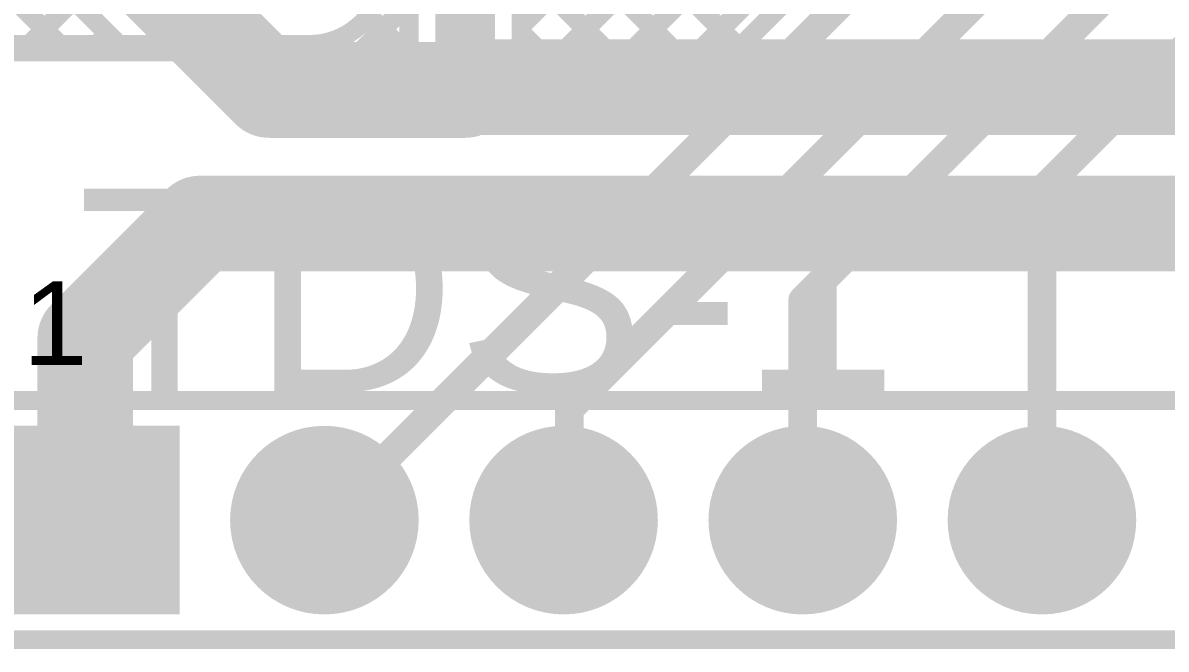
# Model space of a CAD drawing. Header units: millimetres. Extents: x 0 to 214, y 0 to 214.
# Drawn here: x 0.8161 to 1.2941, y -0.1018 to 0.1601 of the extents above; entities that cross this region are included whole.
import ezdxf

# ---------------------------------------------------------------- set-up
doc = ezdxf.new("R2010")
doc.units = ezdxf.units.MM
doc.header["$MEASUREMENT"] = 0
for name, color, linetype in [('BottomLayer', 5, 'Continuous'), ('BottomSolder', 6, 'Continuous'), ('MultiLayer', 9, 'Continuous'), ('PadHoleLayer', 156, 'Continuous'), ('TopLayer', 1, 'Continuous'), ('TopOverlay', 2, 'Continuous'), ('TopSolder', 216, 'Continuous'), ('ViaHoleLayer', 16, 'Continuous')]:
    doc.layers.add(name, color=color, linetype=linetype)
doc.styles.add('Arial', font='', dxfattribs={"height": 0.2})
doc.styles.get('Arial').set_extended_font_data('Arial')

# ---------------------------------------------------------------- blocks, each defined once
blk = doc.blocks.new('HDR1X6_255')
at = {"layer": 'BottomLayer'}
blk.add_hatch(color=5, dxfattribs=at).paths.add_polyline_path([(-0.03543, 0.03543), (0.03543, 0.03543), (0.03543, -0.03543), (-0.03543, -0.03543)])
h = blk.add_hatch(color=5, dxfattribs=at)
edge = h.paths.add_edge_path()
edge.add_arc((0.1, 0), 0.03543, 0, 360)
h = blk.add_hatch(color=5, dxfattribs=at)
edge = h.paths.add_edge_path()
edge.add_arc((0.2, 0), 0.03543, 0, 360)
h = blk.add_hatch(color=5, dxfattribs=at)
edge = h.paths.add_edge_path()
edge.add_arc((0.3, 0), 0.03543, 0, 360)
h = blk.add_hatch(color=5, dxfattribs=at)
edge = h.paths.add_edge_path()
edge.add_arc((0.4, 0), 0.03543, 0, 360)
at = {"layer": 'BottomSolder'}
blk.add_hatch(color=6, dxfattribs=at).paths.add_polyline_path([(-0.03943, 0.03943), (0.03943, 0.03943), (0.03943, -0.03943), (-0.03943, -0.03943)])
h = blk.add_hatch(color=6, dxfattribs=at)
edge = h.paths.add_edge_path()
edge.add_arc((0.1, 0), 0.03943, 0, 360)
h = blk.add_hatch(color=6, dxfattribs=at)
edge = h.paths.add_edge_path()
edge.add_arc((0.2, 0), 0.03943, 0, 360)
h = blk.add_hatch(color=6, dxfattribs=at)
edge = h.paths.add_edge_path()
edge.add_arc((0.3, 0), 0.03943, 0, 360)
h = blk.add_hatch(color=6, dxfattribs=at)
edge = h.paths.add_edge_path()
edge.add_arc((0.4, 0), 0.03943, 0, 360)
at = {"layer": 'MultiLayer'}
blk.add_hatch(color=9, dxfattribs=at).paths.add_polyline_path([(-0.03543, 0.03543), (0.03543, 0.03543), (0.03543, -0.03543), (-0.03543, -0.03543)])
h = blk.add_hatch(color=9, dxfattribs=at)
edge = h.paths.add_edge_path()
edge.add_arc((0.1, 0), 0.03543, 0, 360)
h = blk.add_hatch(color=9, dxfattribs=at)
edge = h.paths.add_edge_path()
edge.add_arc((0.2, 0), 0.03543, 0, 360)
h = blk.add_hatch(color=9, dxfattribs=at)
edge = h.paths.add_edge_path()
edge.add_arc((0.3, 0), 0.03543, 0, 360)
h = blk.add_hatch(color=9, dxfattribs=at)
edge = h.paths.add_edge_path()
edge.add_arc((0.4, 0), 0.03543, 0, 360)
at = {"layer": 'PadHoleLayer'}
h = blk.add_hatch(color=156, dxfattribs=at)
edge = h.paths.add_edge_path()
edge.add_arc((0, 0), 0.01772, 0, 360)
h = blk.add_hatch(color=156, dxfattribs=at)
edge = h.paths.add_edge_path()
edge.add_arc((0.1, 0), 0.01772, 0, 360)
h = blk.add_hatch(color=156, dxfattribs=at)
edge = h.paths.add_edge_path()
edge.add_arc((0.2, 0), 0.01772, 0, 360)
h = blk.add_hatch(color=156, dxfattribs=at)
edge = h.paths.add_edge_path()
edge.add_arc((0.3, 0), 0.01772, 0, 360)
h = blk.add_hatch(color=156, dxfattribs=at)
edge = h.paths.add_edge_path()
edge.add_arc((0.4, 0), 0.01772, 0, 360)
at = {"layer": 'TopLayer'}
blk.add_hatch(color=1, dxfattribs=at).paths.add_polyline_path([(-0.03543, 0.03543), (0.03543, 0.03543), (0.03543, -0.03543), (-0.03543, -0.03543)])
h = blk.add_hatch(color=1, dxfattribs=at)
edge = h.paths.add_edge_path()
edge.add_arc((0.1, 0), 0.03543, 0, 360)
h = blk.add_hatch(color=1, dxfattribs=at)
edge = h.paths.add_edge_path()
edge.add_arc((0.2, 0), 0.03543, 0, 360)
h = blk.add_hatch(color=1, dxfattribs=at)
edge = h.paths.add_edge_path()
edge.add_arc((0.3, 0), 0.03543, 0, 360)
h = blk.add_hatch(color=1, dxfattribs=at)
edge = h.paths.add_edge_path()
edge.add_arc((0.4, 0), 0.03543, 0, 360)
at = {"layer": 'TopSolder'}
blk.add_hatch(color=216, dxfattribs=at).paths.add_polyline_path([(-0.03943, 0.03943), (0.03943, 0.03943), (0.03943, -0.03943), (-0.03943, -0.03943)])
h = blk.add_hatch(color=216, dxfattribs=at)
edge = h.paths.add_edge_path()
edge.add_arc((0.1, 0), 0.03943, 0, 360)
h = blk.add_hatch(color=216, dxfattribs=at)
edge = h.paths.add_edge_path()
edge.add_arc((0.2, 0), 0.03943, 0, 360)
h = blk.add_hatch(color=216, dxfattribs=at)
edge = h.paths.add_edge_path()
edge.add_arc((0.3, 0), 0.03943, 0, 360)
h = blk.add_hatch(color=216, dxfattribs=at)
edge = h.paths.add_edge_path()
edge.add_arc((0.4, 0), 0.03943, 0, 360)
at = {"layer": 'TopOverlay', "const_width": 0.00787}
for points in [[(-0.05, 0.05), (0.55, 0.05)], [(-0.05, -0.05), (0.55, -0.05)]]:
    blk.add_lwpolyline(points, dxfattribs=at)

msp = doc.modelspace()

# ---------------------------------------------------------------- hatches: boundary and pattern name
at = {"layer": 'BottomLayer'}
h = msp.add_hatch(color=5, dxfattribs=at)
edge = h.paths.add_edge_path()
edge.add_arc((1.001, 0.132), 0.01181, 0, 360)
at = {"layer": 'BottomSolder'}
h = msp.add_hatch(color=6, dxfattribs=at)
edge = h.paths.add_edge_path()
edge.add_arc((1.001, 0.132), 0.00991, 0, 360)
at = {"layer": 'TopLayer'}
h = msp.add_hatch(color=1, dxfattribs=at)
edge = h.paths.add_edge_path()
edge.add_arc((1.001, 0.132), 0.01181, 0, 360)
at = {"layer": 'TopSolder'}
h = msp.add_hatch(color=216, dxfattribs=at)
edge = h.paths.add_edge_path()
edge.add_arc((1.001, 0.132), 0.00991, 0, 360)
at = {"layer": 'ViaHoleLayer'}
h = msp.add_hatch(color=16, dxfattribs=at)
edge = h.paths.add_edge_path()
edge.add_arc((1.001, 0.132), 0.00591, 0, 360)

# ---------------------------------------------------------------- linework, layer by layer
at = {"layer": 'BottomLayer'}
for points, const_width in [([(0.94214, -0.04783), (1.30014, 0.31017)], 0.012), ([(1.04454, -0.00142), (1.33714, 0.29117)], 0.012), ([(1.14214, 0.04417), (1.37014, 0.27217)], 0.012), ([(1.24214, 0.09017), (1.40514, 0.25317)], 0.012), ([(0.99293, 0.2441), (1.08908, 0.14796)], 0.008), ([(1.001, 0.132), (1.001, 0.2)], 0.025), ([(1.0245, 0.14796), (1.0245, 0.2)], 0.008), ([(0.9775, 0.14796), (0.9775, 0.19027)], 0.008), ([(1.0245, 0.15883), (1.05406, 0.18839)], 0.008), ([(1.0245, 0.18425), (1.06079, 0.14796)], 0.008), ([(1.04191, 0.14796), (1.07996, 0.186)], 0.008), ([(1.0702, 0.14796), (1.10824, 0.186)], 0.008), ([(1.07932, 0.186), (1.11562, 0.1497)], 0.008), ([(1.09848, 0.14796), (1.13652, 0.186)], 0.008), ([(1.1076, 0.186), (1.12976, 0.16384)], 0.008), ([(1.11388, 0.14796), (1.15265, 0.18672)], 0.008), ([(0.95706, 0.14795), (0.9775, 0.1684)], 0.008), ([(0.96067, 0.16323), (0.97594, 0.14796)], 0.008), ([(1.0245, 0.15597), (1.03251, 0.14796)], 0.008), ([(0.773, 0.151), (0.936, 0.151)], 0.008), ([(0.81563, 0.14795), (0.81868, 0.151)], 0.008), ([(0.83147, 0.151), (0.83452, 0.14795)], 0.008), ([(0.84392, 0.14795), (0.84696, 0.151)], 0.008), ([(0.85976, 0.151), (0.86281, 0.14795)], 0.008), ([(0.8722, 0.14795), (0.87525, 0.151)], 0.008), ([(0.88804, 0.151), (0.89109, 0.14795)], 0.008), ([(0.90049, 0.14795), (0.90353, 0.151)], 0.008), ([(0.91633, 0.151), (0.91937, 0.14795)], 0.008), ([(0.92877, 0.14795), (0.93182, 0.151)], 0.008), ([(0.94365, 0.15196), (0.94766, 0.14795)], 0.008), ([(0.64864, 0.14795), (0.9775, 0.14796)], 0.008), ([(1.0245, 0.14796), (1.11388, 0.14796)], 0.008), ([(1.24214, -0.04783), (1.24214, 0.09017)], 0.012), ([(1.14214, -0.04783), (1.14214, 0.04417)], 0.012), ([(1.04454, -0.04542), (1.04454, -0.00142)], 0.012), ([(1.04214, -0.04783), (1.04454, -0.04542)], 0.012)]:
    msp.add_lwpolyline(points, dxfattribs=dict(at, const_width=const_width))
at = {"layer": 'BottomLayer', "const_width": 0.008}
msp.add_lwpolyline([(0.967, 0.182, -0.414214), (0.936, 0.151)], format="xyb", dxfattribs=at)
at = {"layer": 'BottomLayer'}
for points, const_width in [([(1.12776, 0.16384, 1), (1.13176, 0.16384, 1)], 0.004), ([(0.95867, 0.16323, 1), (0.96267, 0.16323, 1)], 0.004), ([(1.0225, 0.15883, 1), (1.0265, 0.15883, 1)], 0.004), ([(1.0225, 0.15597, 1), (1.0265, 0.15597, 1)], 0.004), ([(0.81668, 0.151, 1), (0.82068, 0.151, 1)], 0.004), ([(0.82947, 0.151, 1), (0.83347, 0.151, 1)], 0.004), ([(0.84496, 0.151, 1), (0.84896, 0.151, 1)], 0.004), ([(0.85776, 0.151, 1), (0.86176, 0.151, 1)], 0.004), ([(0.87325, 0.151, 1), (0.87725, 0.151, 1)], 0.004), ([(0.88604, 0.151, 1), (0.89004, 0.151, 1)], 0.004), ([(0.90153, 0.151, 1), (0.90553, 0.151, 1)], 0.004), ([(0.91433, 0.151, 1), (0.91833, 0.151, 1)], 0.004), ([(0.92982, 0.151, 1), (0.93382, 0.151, 1)], 0.004), ([(0.934, 0.151, 1), (0.938, 0.151, 1)], 0.004), ([(0.934, 0.151, 1), (0.938, 0.151, 1)], 0.004), ([(0.94165, 0.15196, 1), (0.94565, 0.15196, 1)], 0.004), ([(1.11362, 0.1497, 1), (1.11762, 0.1497, 1)], 0.004), ([(0.81363, 0.14795, 1), (0.81763, 0.14795, 1)], 0.004), ([(0.83252, 0.14795, 1), (0.83652, 0.14795, 1)], 0.004), ([(0.84192, 0.14795, 1), (0.84592, 0.14795, 1)], 0.004), ([(0.86081, 0.14795, 1), (0.86481, 0.14795, 1)], 0.004), ([(0.8702, 0.14795, 1), (0.8742, 0.14795, 1)], 0.004), ([(0.88909, 0.14795, 1), (0.89309, 0.14795, 1)], 0.004), ([(0.89849, 0.14795, 1), (0.90249, 0.14795, 1)], 0.004), ([(0.91737, 0.14795, 1), (0.92137, 0.14795, 1)], 0.004), ([(0.92677, 0.14795, 1), (0.93077, 0.14795, 1)], 0.004), ([(0.94566, 0.14795, 1), (0.94966, 0.14795, 1)], 0.004), ([(0.95506, 0.14795, 1), (0.95906, 0.14795, 1)], 0.004), ([(0.97394, 0.14796, 1), (0.97794, 0.14796, 1)], 0.004), ([(0.9755, 0.14796, 1), (0.9795, 0.14796, 1)], 0.004), ([(0.9755, 0.14796, 1), (0.9795, 0.14796, 1)], 0.004), ([(1.0225, 0.14796, 1), (1.0265, 0.14796, 1)], 0.004), ([(1.0225, 0.14796, 1), (1.0265, 0.14796, 1)], 0.004), ([(1.03051, 0.14796, 1), (1.03451, 0.14796, 1)], 0.004), ([(1.03991, 0.14796, 1), (1.04391, 0.14796, 1)], 0.004), ([(1.05879, 0.14796, 1), (1.06279, 0.14796, 1)], 0.004), ([(1.0682, 0.14796, 1), (1.0722, 0.14796, 1)], 0.004), ([(1.08708, 0.14796, 1), (1.09108, 0.14796, 1)], 0.004), ([(1.09648, 0.14796, 1), (1.10048, 0.14796, 1)], 0.004), ([(1.11188, 0.14796, 1), (1.11588, 0.14796, 1)], 0.004), ([(1.11188, 0.14796, 1), (1.11588, 0.14796, 1)], 0.004), ([(0.99475, 0.132, 1), (1.00725, 0.132, 1)], 0.0125), ([(1.23914, 0.09017, 1), (1.24514, 0.09017, 1)], 0.006), ([(1.23914, 0.09017, 1), (1.24514, 0.09017, 1)], 0.006), ([(1.13914, 0.04417, 1), (1.14514, 0.04417, 1)], 0.006), ([(1.13914, 0.04417, 1), (1.14514, 0.04417, 1)], 0.006), ([(1.04154, -0.00142, 1), (1.04754, -0.00142, 1)], 0.006), ([(1.04154, -0.00142, 1), (1.04754, -0.00142, 1)], 0.006), ([(0.93914, -0.04783, 1), (0.94514, -0.04783, 1)], 0.006), ([(1.03914, -0.04783, 1), (1.04514, -0.04783, 1)], 0.006), ([(1.04154, -0.04542, 1), (1.04754, -0.04542, 1)], 0.006), ([(1.04154, -0.04542, 1), (1.04754, -0.04542, 1)], 0.006), ([(1.13914, -0.04783, 1), (1.14514, -0.04783, 1)], 0.006), ([(1.23914, -0.04783, 1), (1.24514, -0.04783, 1)], 0.006)]:
    msp.add_lwpolyline(points, format="xyb", close=True, dxfattribs=dict(at, const_width=const_width))
at = {"layer": 'TopLayer'}
for points, const_width in [([(0.83614, 0.21486), (0.919, 0.132)], 0.04), ([(0.81424, 0.19292), (0.85921, 0.14795)], 0.008), ([(0.80382, 0.17866), (0.83452, 0.14795)], 0.008), ([(0.81563, 0.14795), (0.83742, 0.16974)], 0.008), ([(0.84392, 0.14795), (0.85156, 0.1556)], 0.008), ([(1.001, 0.132), (1.00217, 0.13317)], 0.04), ([(1.00217, 0.13317), (1.97189, 0.13317)], 0.04), ([(0.65296, 0.14795), (0.85921, 0.14795)], 0.008), ([(0.919, 0.132), (1.001, 0.132)], 0.04), ([(0.84214, 0.02817), (0.89014, 0.07617)], 0.04), ([(0.89014, 0.07617), (1.41814, 0.07617)], 0.04), ([(0.84214, -0.04783), (0.84214, 0.02817)], 0.04)]:
    msp.add_lwpolyline(points, dxfattribs=dict(at, const_width=const_width))
for points, const_width in [([(0.84956, 0.1556, 1), (0.85356, 0.1556, 1)], 0.004), ([(0.99217, 0.13317, 1), (1.01217, 0.13317, 1)], 0.02), ([(0.99217, 0.13317, 1), (1.01217, 0.13317, 1)], 0.02), ([(0.81363, 0.14795, 1), (0.81763, 0.14795, 1)], 0.004), ([(0.83252, 0.14795, 1), (0.83652, 0.14795, 1)], 0.004), ([(0.84192, 0.14795, 1), (0.84592, 0.14795, 1)], 0.004), ([(0.85721, 0.14795, 1), (0.86121, 0.14795, 1)], 0.004), ([(0.85721, 0.14795, 1), (0.86121, 0.14795, 1)], 0.004), ([(0.909, 0.132, 1), (0.929, 0.132, 1)], 0.02), ([(0.909, 0.132, 1), (0.929, 0.132, 1)], 0.02), ([(0.991, 0.132, 1), (1.011, 0.132, 1)], 0.02), ([(0.991, 0.132, 1), (1.011, 0.132, 1)], 0.02), ([(0.88014, 0.07617, 1), (0.90014, 0.07617, 1)], 0.02), ([(0.88014, 0.07617, 1), (0.90014, 0.07617, 1)], 0.02), ([(0.83214, 0.02817, 1), (0.85214, 0.02817, 1)], 0.02), ([(0.83214, 0.02817, 1), (0.85214, 0.02817, 1)], 0.02), ([(0.83214, -0.04783, 1), (0.85214, -0.04783, 1)], 0.02)]:
    msp.add_lwpolyline(points, format="xyb", close=True, dxfattribs=dict(at, const_width=const_width))

# ---------------------------------------------------------------- block references
msp.add_blockref('HDR1X6_255', (0.84214, -0.04783))

# ---------------------------------------------------------------- texts
at = {"layer": 'TopOverlay', "style": 'Arial'}
msp.add_text('TDS-1', height=0.085, rotation=360, dxfattribs=at).set_placement((0.839, 0.00578))
msp.add_text('1', height=0.035, dxfattribs=at).set_placement((0.816, 0.017))

doc.saveas('drawing.dxf')
